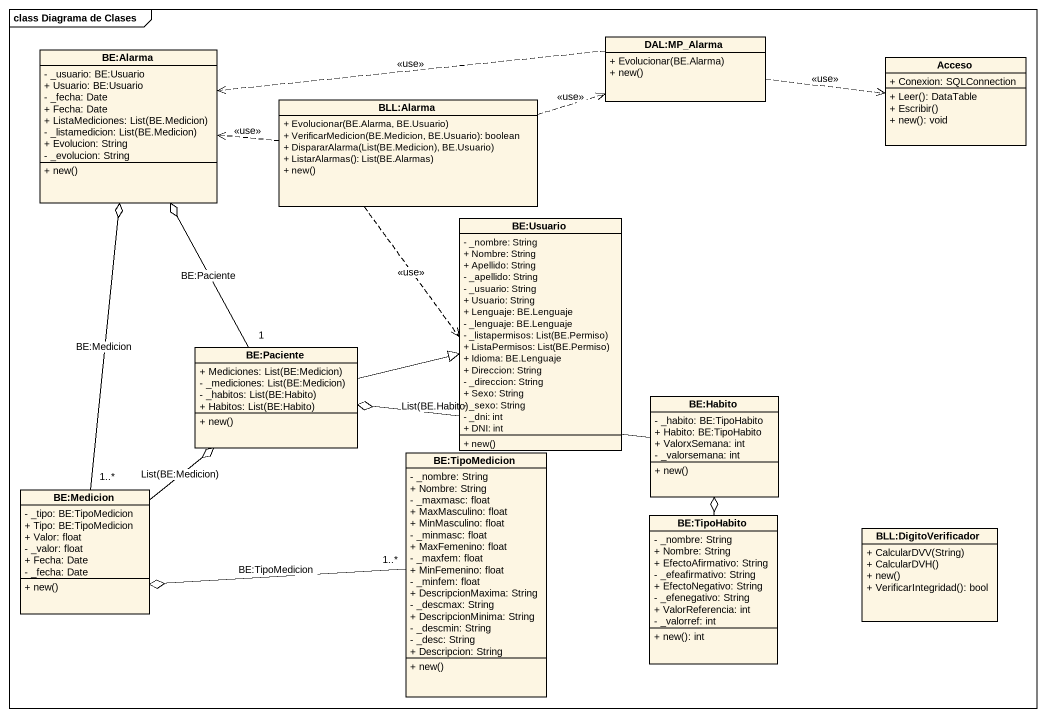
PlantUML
@startuml
mainframe class Diagrama de Clases
hide circle
hide empty members
skinparam classAttributeIconSize 0
class "BE:Alarma" as BE_Alarma {
  - _usuario: BE:Usuario
  + Usuario: BE:Usuario
  - _fecha: Date
  + Fecha: Date
  {field} + ListaMediciones: List(BE.Medicion)
  {field} - _listamedicion: List(BE.Medicion)
  + Evolucion: String
  - _evolucion: String
  + new()
}
class "DAL:MP_Alarma" as DAL_MP_Alarma {
  + Evolucionar(BE.Alarma)
  + new()
}
class Acceso {
  + Conexion: SQLConnection
  + Leer(): DataTable
  + Escribir()
  + new(): void
}
class "BLL:Alarma" as BLL_Alarma {
  + Evolucionar(BE.Alarma, BE.Usuario)
  + VerificarMedicion(BE.Medicion, BE.Usuario): boolean
  + DispararAlarma(List(BE.Medicion), BE.Usuario)
  + ListarAlarmas(): List(BE.Alarmas)
  + new()
}
class "BE:Usuario" as BE_Usuario {
  - _nombre: String
  + Nombre: String
  + Apellido: String
  - _apellido: String
  - _usuario: String
  + Usuario: String
  + Lenguaje: BE.Lenguaje
  - _lenguaje: BE.Lenguaje
  {field} - _listapermisos: List(BE.Permiso)
  {field} + ListaPermisos: List(BE.Permiso)
  + Idioma: BE.Lenguaje
  + Direccion: String
  - _direccion: String
  + Sexo: String
  - _sexo: String
  - _dni: int
  + DNI: int
  + new()
}
class "BE:Paciente" as BE_Paciente {
  {field} + Mediciones: List(BE:Medicion)
  {field} - _mediciones: List(BE:Medicion)
  {field} - _habitos: List(BE:Habito)
  {field} + Habitos: List(BE:Habito)
  + new()
}
class "BE:Habito" as BE_Habito {
  - _habito: BE:TipoHabito
  + Habito: BE:TipoHabito
  + ValorxSemana: int
  - _valorsemana: int
  + new()
}
class "BE:Medicion" as BE_Medicion {
  - _tipo: BE:TipoMedicion
  + Tipo: BE:TipoMedicion
  + Valor: float
  - _valor: float
  + Fecha: Date
  - _fecha: Date
  + new()
}
class "BE:TipoMedicion" as BE_TipoMedicion {
  - _nombre: String
  + Nombre: String
  - _maxmasc: float
  + MaxMasculino: float
  + MinMasculino: float
  - _minmasc: float
  + MaxFemenino: float
  - _maxfem: float
  + MinFemenino: float
  - _minfem: float
  + DescripcionMaxima: String
  - _descmax: String
  + DescripcionMinima: String
  - _descmin: String
  - _desc: String
  + Descripcion: String
  + new()
}
class "BE:TipoHabito" as BE_TipoHabito {
  - _nombre: String
  + Nombre: String
  + EfectoAfirmativo: String
  - _efeafirmativo: String
  + EfectoNegativo: String
  - _efenegativo: String
  + ValorReferencia: int
  - _valorref: int
  + new(): int
}
class "BLL:DigitoVerificador" as BLL_DigitoVerificador {
  + CalcularDVV(String)
  + CalcularDVH()
  + new()
  + VerificarIntegridad(): bool
}
DAL_MP_Alarma .left.> BE_Alarma : <<use>>
DAL_MP_Alarma .right.> Acceso : <<use>>
BLL_Alarma .left.> BE_Alarma : <<use>>
BLL_Alarma .right.> DAL_MP_Alarma : <<use>>
BLL_Alarma ..> BE_Usuario : <<use>>
BE_Paciente "1" -up-o BE_Alarma : BE:Paciente
BE_Paciente -right-|> BE_Usuario
BE_Habito -left-o BE_Paciente : List(BE.Habito)
BE_Medicion "1..*" -up-o BE_Alarma : BE:Medicion
BE_Medicion -up-o BE_Paciente : List(BE:Medicion)
BE_TipoMedicion "1..*" -left-o BE_Medicion : BE:TipoMedicion
BE_TipoHabito -up-o BE_Habito
@enduml
